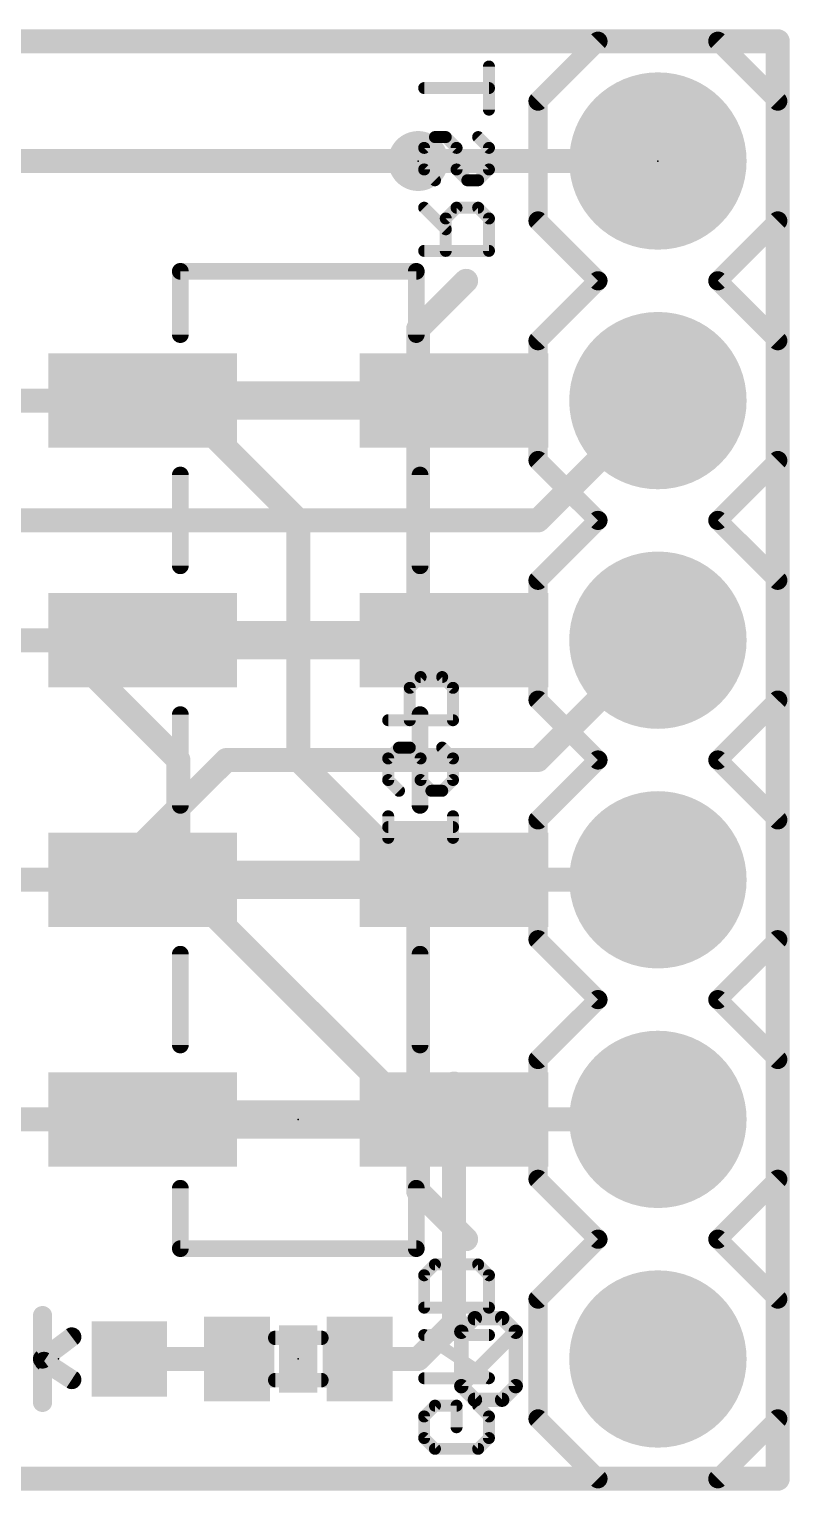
# Model space of a CAD drawing. Extents: x -15.4 to 59.8, y -10.2 to 15.4.
# Drawn here: x 51.76 to 59.82, y -0.13 to 15.37 of the extents above; entities that cross this region are included whole.
import ezdxf

# ---------------------------------------------------------------- set-up
doc = ezdxf.new("R2010")
doc.units = 0
for name, color, linetype in [('1', 12, 'CONTINUOUS'), ('16', 132, 'CONTINUOUS'), ('17', 110, 'CONTINUOUS'), ('20', 53, 'CONTINUOUS'), ('21', 41, 'CONTINUOUS'), ('22', 40, 'CONTINUOUS'), ('23', 53, 'CONTINUOUS'), ('51', 53, 'CONTINUOUS')]:
    doc.layers.add(name, color=color, linetype=linetype)

# ---------------------------------------------------------------- blocks, each defined once
blk = doc.blocks.new('RECT')
blk.add_solid([(-0.5, -0.5), (0.5, -0.5), (-0.5, 0.5), (0.5, 0.5)])
blk = doc.blocks.new('PIE')
at = {"const_width": 0.5}
blk.add_lwpolyline([(0, -0.25, 1), (0, 0.25, 1), (0, -0.25)], format="xyb", dxfattribs=at)
blk = doc.blocks.new('ROUNDP')
at = {"const_width": 0.5}
blk.add_lwpolyline([(0, -0.25, 1), (0, 0.25, 1), (0, -0.25)], format="xyb", dxfattribs=at)

msp = doc.modelspace()

# ---------------------------------------------------------------- linework, layer by layer
at = {"layer": '1'}
for points, const_width in [([(0, 15.24), (59.69, 15.24)], 0.254), ([(59.69, 15.24), (59.69, 0)], 0.254), ([(53.34, 11.43), (55.88, 11.43)], 0.4064), ([(52.96, 11.43), (48.26, 11.43)], 0.254), ([(58.42, 11.43), (57.15, 10.16)], 0.254), ([(57.15, 10.16), (46.99, 10.16)], 0.254), ([(56.26, 8.89), (48.26, 8.89)], 0.254), ([(53.34, 8.89), (55.88, 8.89)], 0.4064), ([(58.42, 8.89), (57.15, 7.62)], 0.254), ([(52.96, 6.732), (53.848, 7.62)], 0.254), ([(53.848, 7.62), (57.15, 7.62)], 0.254), ([(52.96, 6.35), (52.96, 6.732)], 0.254), ([(53.34, 6.35), (55.88, 6.35)], 0.4064), ([(48.26, 6.35), (52.96, 6.35)], 0.254), ([(56.26, 3.81), (56.26, 4.19)], 0.254), ([(48.26, 3.81), (56.26, 3.81)], 0.254), ([(53.34, 3.81), (55.88, 3.81)], 0.4064), ([(56.26, 3.81), (56.26, 1.65)], 0.254), ([(56.26, 1.65), (55.88, 1.27)], 0.254), ([(53.96, 1.27), (52.82, 1.27)], 0.254), ([(55.26, 1.27), (55.88, 1.27)], 0.254), ([(59.69, 0), (0, 0)], 0.254)]:
    msp.add_lwpolyline(points, dxfattribs=dict(at, const_width=const_width))
for points, const_width in [([(59.7535, 15.24, 1), (59.6265, 15.24)], 0.127), ([(59.69, 15.1765, 1), (59.69, 15.3035)], 0.127), ([(53.34, 11.5316, 1), (53.34, 11.3284)], 0.2032), ([(55.88, 11.3284, 1), (55.88, 11.5316)], 0.2032), ([(52.96, 11.3665, 1), (52.96, 11.4935)], 0.127), ([(58.4649, 11.3851, 1), (58.3751, 11.4749)], 0.127), ([(57.1051, 10.2049, 1), (57.1949, 10.1151)], 0.127), ([(57.15, 10.0965, 1), (57.15, 10.2235)], 0.127), ([(53.34, 8.9916, 1), (53.34, 8.7884)], 0.2032), ([(55.88, 8.7884, 1), (55.88, 8.9916)], 0.2032), ([(56.26, 8.8265, 1), (56.26, 8.9535)], 0.127), ([(58.4649, 8.8451, 1), (58.3751, 8.9349)], 0.127), ([(53.848, 7.6835, 1), (53.848, 7.5565)], 0.127), ([(57.15, 7.5565, 1), (57.15, 7.6835)], 0.127), ([(53.8929, 7.5751, 1), (53.8031, 7.6649)], 0.127), ([(57.1051, 7.6649, 1), (57.1949, 7.5751)], 0.127), ([(53.0235, 6.732, 1), (52.8965, 6.732)], 0.127), ([(52.9151, 6.7769, 1), (53.0049, 6.6871)], 0.127), ([(53.34, 6.4516, 1), (53.34, 6.2484)], 0.2032), ([(55.88, 6.2484, 1), (55.88, 6.4516)], 0.2032), ([(52.8965, 6.35, 1), (53.0235, 6.35)], 0.127), ([(52.96, 6.2865, 1), (52.96, 6.4135)], 0.127), ([(56.3235, 4.19, 1), (56.1965, 4.19)], 0.127), ([(53.34, 3.9116, 1), (53.34, 3.7084)], 0.2032), ([(55.88, 3.7084, 1), (55.88, 3.9116)], 0.2032), ([(56.3235, 3.81, 1), (56.1965, 3.81)], 0.127), ([(56.26, 3.7465, 1), (56.26, 3.8735)], 0.127), ([(56.1965, 3.81, 1), (56.3235, 3.81)], 0.127), ([(56.1965, 1.65, 1), (56.3235, 1.65)], 0.127), ([(56.3049, 1.6051, 1), (56.2151, 1.6949)], 0.127), ([(52.82, 1.3335, 1), (52.82, 1.2065)], 0.127), ([(53.96, 1.2065, 1), (53.96, 1.3335)], 0.127), ([(55.26, 1.3335, 1), (55.26, 1.2065)], 0.127), ([(55.88, 1.2065, 1), (55.88, 1.3335)], 0.127), ([(55.8351, 1.3149, 1), (55.9249, 1.2251)], 0.127), ([(59.6265, 0, 1), (59.7535, 0)], 0.127), ([(59.69, -0.0635, 1), (59.69, 0.0635)], 0.127)]:
    msp.add_lwpolyline(points, format="xyb", dxfattribs=dict(at, const_width=const_width))
at = {"layer": '16', "const_width": 0.254}
for points in [[(0, 15.24), (59.69, 15.24)], [(59.69, 15.24), (59.69, 0)], [(45.72, 13.97), (58.42, 13.97)], [(53.34, 11.43), (48.26, 11.43)], [(54.61, 10.16), (53.34, 11.43)], [(54.61, 7.62), (54.61, 10.16)], [(52.07, 8.89), (50.8, 8.89)], [(53.34, 7.62), (52.07, 8.89)], [(53.34, 6.35), (53.34, 7.62)], [(55.88, 6.35), (54.61, 7.62)], [(55.88, 3.81), (53.34, 6.35)], [(58.42, 6.35), (55.88, 6.35)], [(58.42, 3.81), (55.88, 3.81)], [(59.69, 0), (0, 0)]]:
    msp.add_lwpolyline(points, dxfattribs=at)
at = {"layer": '16', "const_width": 0.127}
for points in [[(59.7535, 15.24, 1), (59.6265, 15.24)], [(59.69, 15.1765, 1), (59.69, 15.3035)], [(58.42, 13.9065, 1), (58.42, 14.0335)], [(53.3849, 11.4749, 1), (53.2951, 11.3851)], [(53.34, 11.3665, 1), (53.34, 11.4935)], [(54.6735, 10.16, 1), (54.5465, 10.16)], [(54.5651, 10.1151, 1), (54.6549, 10.2049)], [(52.1149, 8.9349, 1), (52.0251, 8.8451)], [(52.07, 8.8265, 1), (52.07, 8.9535)], [(53.4035, 7.62, 1), (53.2765, 7.62)], [(53.2951, 7.5751, 1), (53.3849, 7.6649)], [(54.6549, 7.6649, 1), (54.5651, 7.5751)], [(54.5465, 7.62, 1), (54.6735, 7.62)], [(53.3849, 6.3949, 1), (53.2951, 6.3051)], [(53.2765, 6.35, 1), (53.4035, 6.35)], [(55.88, 6.4135, 1), (55.88, 6.2865)], [(55.8351, 6.3051, 1), (55.9249, 6.3949)], [(58.42, 6.2865, 1), (58.42, 6.4135)], [(55.88, 3.8735, 1), (55.88, 3.7465)], [(55.8351, 3.7651, 1), (55.9249, 3.8549)], [(58.42, 3.7465, 1), (58.42, 3.8735)], [(59.6265, 0, 1), (59.7535, 0)], [(59.69, -0.0635, 1), (59.69, 0.0635)]]:
    msp.add_lwpolyline(points, format="xyb", dxfattribs=at)
at = {"layer": '20', "const_width": 0.254}
for points in [[(59.69, 15.24), (0, 15.24)], [(59.69, 15.24), (59.69, 0)], [(0, 0), (59.69, 0)]]:
    msp.add_lwpolyline(points, dxfattribs=at)
at = {"layer": '20', "const_width": 0.127}
for points in [[(59.7535, 15.24, 1), (59.6265, 15.24)], [(59.69, 15.1765, 1), (59.69, 15.3035)], [(59.6265, 0, 1), (59.7535, 0)], [(59.69, -0.0635, 1), (59.69, 0.0635)]]:
    msp.add_lwpolyline(points, format="xyb", dxfattribs=at)
at = {"layer": '21'}
for points, const_width in [([(57.785, 15.24), (57.15, 14.605)], 0.2032), ([(59.055, 15.24), (57.785, 15.24)], 0.2032), ([(59.69, 14.605), (59.055, 15.24)], 0.2032), ([(57.15, 13.335), (57.15, 14.605)], 0.2032), ([(59.69, 14.605), (59.69, 13.335)], 0.2032), ([(57.785, 12.7), (57.15, 13.335)], 0.2032), ([(59.69, 13.335), (59.055, 12.7)], 0.2032), ([(53.36, 12.8), (55.86, 12.8)], 0.1778), ([(53.36, 12.13), (53.36, 12.8)], 0.1778), ([(55.86, 12.8), (55.86, 12.13)], 0.1778), ([(57.15, 12.065), (57.785, 12.7)], 0.2032), ([(59.055, 12.7), (59.69, 12.065)], 0.2032), ([(57.15, 10.795), (57.15, 12.065)], 0.2032), ([(59.69, 12.065), (59.69, 10.795)], 0.2032), ([(57.785, 10.16), (57.15, 10.795)], 0.2032), ([(59.69, 10.795), (59.055, 10.16)], 0.2032), ([(53.36, 9.679), (53.36, 10.641)], 0.1778), ([(55.9, 9.679), (55.9, 10.641)], 0.1778), ([(57.15, 9.525), (57.785, 10.16)], 0.2032), ([(59.055, 10.16), (59.69, 9.525)], 0.2032), ([(57.15, 8.255), (57.15, 9.525)], 0.2032), ([(59.69, 9.525), (59.69, 8.255)], 0.2032), ([(57.785, 7.62), (57.15, 8.255)], 0.2032), ([(59.69, 8.255), (59.055, 7.62)], 0.2032), ([(53.36, 7.139), (53.36, 8.101)], 0.1778), ([(55.9, 7.139), (55.9, 8.101)], 0.1778), ([(57.785, 7.62), (57.15, 6.985)], 0.2032), ([(59.69, 6.985), (59.055, 7.62)], 0.2032), ([(57.15, 5.715), (57.15, 6.985)], 0.2032), ([(59.69, 6.985), (59.69, 5.715)], 0.2032), ([(57.785, 5.08), (57.15, 5.715)], 0.2032), ([(59.69, 5.715), (59.055, 5.08)], 0.2032), ([(53.36, 4.599), (53.36, 5.561)], 0.1778), ([(55.9, 4.599), (55.9, 5.561)], 0.1778), ([(57.15, 4.445), (57.785, 5.08)], 0.2032), ([(59.055, 5.08), (59.69, 4.445)], 0.2032), ([(57.15, 3.175), (57.15, 4.445)], 0.2032), ([(59.69, 4.445), (59.69, 3.175)], 0.2032), ([(57.785, 2.54), (57.15, 3.175)], 0.2032), ([(59.69, 3.175), (59.055, 2.54)], 0.2032), ([(53.36, 2.44), (53.36, 3.08)], 0.1778), ([(55.86, 3.08), (55.86, 2.44)], 0.1778), ([(57.15, 1.905), (57.785, 2.54)], 0.2032), ([(59.055, 2.54), (59.69, 1.905)], 0.2032), ([(55.86, 2.44), (53.36, 2.44)], 0.1778), ([(57.15, 0.635), (57.15, 1.905)], 0.2032), ([(59.69, 1.905), (59.69, 0.635)], 0.2032), ([(51.9, 1.73), (51.9, 1.27)], 0.2032), ([(56.3372, 1.5585), (56.4813, 1.7025)], 0.1524), ([(56.4813, 1.7025), (56.7694, 1.7025)], 0.1524), ([(56.7694, 1.7025), (56.9134, 1.5585)], 0.1524), ([(51.9, 1.27), (52.21, 1.5038)], 0.2032), ([(56.3372, 0.9823), (56.3372, 1.5585)], 0.1524), ([(56.3372, 0.9823), (56.9134, 1.5585)], 0.1524), ([(56.9134, 1.5585), (56.9134, 0.9823)], 0.1524), ([(51.9, 0.81), (51.9, 1.27)], 0.2032), ([(51.9154, 1.2446), (52.21, 1.0516)], 0.2032), ([(56.4813, 0.8382), (56.3372, 0.9823)], 0.1524), ([(56.9134, 0.9823), (56.7694, 0.8382)], 0.1524), ([(56.7694, 0.8382), (56.4813, 0.8382)], 0.1524), ([(57.785, 0), (57.15, 0.635)], 0.2032), ([(59.69, 0.635), (59.055, 0)], 0.2032), ([(59.055, 0), (57.785, 0)], 0.2032)]:
    msp.add_lwpolyline(points, dxfattribs=dict(at, const_width=const_width))
for points, const_width in [([(57.785, 15.2908, 1), (57.785, 15.1892)], 0.1016), ([(57.8209, 15.2041, 1), (57.7491, 15.2759)], 0.1016), ([(59.0909, 15.2759, 1), (59.0191, 15.2041)], 0.1016), ([(59.055, 15.1892, 1), (59.055, 15.2908)], 0.1016), ([(57.2008, 14.605, 1), (57.0992, 14.605)], 0.1016), ([(57.1141, 14.6409, 1), (57.1859, 14.5691)], 0.1016), ([(59.7408, 14.605, 1), (59.6392, 14.605)], 0.1016), ([(59.6541, 14.5691, 1), (59.7259, 14.6409)], 0.1016), ([(57.1859, 13.3709, 1), (57.1141, 13.2991)], 0.1016), ([(57.0992, 13.335, 1), (57.2008, 13.335)], 0.1016), ([(59.6392, 13.335, 1), (59.7408, 13.335)], 0.1016), ([(59.7259, 13.2991, 1), (59.6541, 13.3709)], 0.1016), ([(53.36, 12.8445, 1), (53.36, 12.7556)], 0.0889), ([(53.4044, 12.8, 1), (53.3156, 12.8)], 0.0889), ([(55.9044, 12.8, 1), (55.8156, 12.8)], 0.0889), ([(55.86, 12.7556, 1), (55.86, 12.8445)], 0.0889), ([(57.8209, 12.6641, 1), (57.7491, 12.7359)], 0.1016), ([(57.7491, 12.6641, 1), (57.8209, 12.7359)], 0.1016), ([(59.0909, 12.7359, 1), (59.0191, 12.6641)], 0.1016), ([(59.0191, 12.7359, 1), (59.0909, 12.6641)], 0.1016), ([(53.3156, 12.13, 1), (53.4044, 12.13)], 0.0889), ([(55.8156, 12.13, 1), (55.9044, 12.13)], 0.0889), ([(57.2008, 12.065, 1), (57.0992, 12.065)], 0.1016), ([(57.1141, 12.1009, 1), (57.1859, 12.0291)], 0.1016), ([(59.7408, 12.065, 1), (59.6392, 12.065)], 0.1016), ([(59.6541, 12.0291, 1), (59.7259, 12.1009)], 0.1016), ([(57.1859, 10.8309, 1), (57.1141, 10.7591)], 0.1016), ([(57.0992, 10.795, 1), (57.2008, 10.795)], 0.1016), ([(59.6392, 10.795, 1), (59.7408, 10.795)], 0.1016), ([(59.7259, 10.7591, 1), (59.6541, 10.8309)], 0.1016), ([(53.4044, 10.641, 1), (53.3156, 10.641)], 0.0889), ([(55.9445, 10.641, 1), (55.8556, 10.641)], 0.0889), ([(57.8209, 10.1241, 1), (57.7491, 10.1959)], 0.1016), ([(57.7491, 10.1241, 1), (57.8209, 10.1959)], 0.1016), ([(59.0909, 10.1959, 1), (59.0191, 10.1241)], 0.1016), ([(59.0191, 10.1959, 1), (59.0909, 10.1241)], 0.1016), ([(53.3156, 9.679, 1), (53.4044, 9.679)], 0.0889), ([(55.8556, 9.679, 1), (55.9445, 9.679)], 0.0889), ([(57.2008, 9.525, 1), (57.0992, 9.525)], 0.1016), ([(57.1141, 9.5609, 1), (57.1859, 9.4891)], 0.1016), ([(59.7408, 9.525, 1), (59.6392, 9.525)], 0.1016), ([(59.6541, 9.4891, 1), (59.7259, 9.5609)], 0.1016), ([(57.1859, 8.2909, 1), (57.1141, 8.2191)], 0.1016), ([(57.0992, 8.255, 1), (57.2008, 8.255)], 0.1016), ([(59.6392, 8.255, 1), (59.7408, 8.255)], 0.1016), ([(59.7259, 8.2191, 1), (59.6541, 8.2909)], 0.1016), ([(53.4044, 8.101, 1), (53.3156, 8.101)], 0.0889), ([(55.9445, 8.101, 1), (55.8556, 8.101)], 0.0889), ([(57.8209, 7.5841, 1), (57.7491, 7.6559)], 0.1016), ([(57.7491, 7.5841, 1), (57.8209, 7.6559)], 0.1016), ([(59.0909, 7.6559, 1), (59.0191, 7.5841)], 0.1016), ([(59.0191, 7.6559, 1), (59.0909, 7.5841)], 0.1016), ([(53.3156, 7.139, 1), (53.4044, 7.139)], 0.0889), ([(55.8556, 7.139, 1), (55.9445, 7.139)], 0.0889), ([(57.2008, 6.985, 1), (57.0992, 6.985)], 0.1016), ([(57.1141, 7.0209, 1), (57.1859, 6.9491)], 0.1016), ([(59.7408, 6.985, 1), (59.6392, 6.985)], 0.1016), ([(59.6541, 6.9491, 1), (59.7259, 7.0209)], 0.1016), ([(57.1859, 5.7509, 1), (57.1141, 5.6791)], 0.1016), ([(57.0992, 5.715, 1), (57.2008, 5.715)], 0.1016), ([(59.6392, 5.715, 1), (59.7408, 5.715)], 0.1016), ([(59.7259, 5.6791, 1), (59.6541, 5.7509)], 0.1016), ([(53.4044, 5.561, 1), (53.3156, 5.561)], 0.0889), ([(55.9445, 5.561, 1), (55.8556, 5.561)], 0.0889), ([(57.8209, 5.0441, 1), (57.7491, 5.1159)], 0.1016), ([(57.7491, 5.0441, 1), (57.8209, 5.1159)], 0.1016), ([(59.0909, 5.1159, 1), (59.0191, 5.0441)], 0.1016), ([(59.0191, 5.1159, 1), (59.0909, 5.0441)], 0.1016), ([(53.3156, 4.599, 1), (53.4044, 4.599)], 0.0889), ([(55.8556, 4.599, 1), (55.9445, 4.599)], 0.0889), ([(57.2008, 4.445, 1), (57.0992, 4.445)], 0.1016), ([(57.1141, 4.4809, 1), (57.1859, 4.4091)], 0.1016), ([(59.7408, 4.445, 1), (59.6392, 4.445)], 0.1016), ([(59.6541, 4.4091, 1), (59.7259, 4.4809)], 0.1016), ([(57.1859, 3.2109, 1), (57.1141, 3.1391)], 0.1016), ([(59.7259, 3.1391, 1), (59.6541, 3.2109)], 0.1016), ([(53.4044, 3.08, 1), (53.3156, 3.08)], 0.0889), ([(55.9044, 3.08, 1), (55.8156, 3.08)], 0.0889), ([(57.0992, 3.175, 1), (57.2008, 3.175)], 0.1016), ([(59.6392, 3.175, 1), (59.7408, 3.175)], 0.1016), ([(57.8209, 2.5041, 1), (57.7491, 2.5759)], 0.1016), ([(59.0909, 2.5759, 1), (59.0191, 2.5041)], 0.1016), ([(53.36, 2.4844, 1), (53.36, 2.3956)], 0.0889), ([(53.3156, 2.44, 1), (53.4044, 2.44)], 0.0889), ([(55.8156, 2.44, 1), (55.9044, 2.44)], 0.0889), ([(55.86, 2.3956, 1), (55.86, 2.4844)], 0.0889), ([(57.7491, 2.5041, 1), (57.8209, 2.5759)], 0.1016), ([(59.0191, 2.5759, 1), (59.0909, 2.5041)], 0.1016), ([(57.2008, 1.905, 1), (57.0992, 1.905)], 0.1016), ([(57.1141, 1.9409, 1), (57.1859, 1.8691)], 0.1016), ([(59.7408, 1.905, 1), (59.6392, 1.905)], 0.1016), ([(59.6541, 1.8691, 1), (59.7259, 1.9409)], 0.1016), ([(51.9508, 1.73, 1), (51.8492, 1.73)], 0.1016), ([(56.4813, 1.7406, 1), (56.4813, 1.6644)], 0.0762), ([(56.5082, 1.6756, 1), (56.4543, 1.7295)], 0.0762), ([(56.7963, 1.7295, 1), (56.7424, 1.6756)], 0.0762), ([(56.7694, 1.6644, 1), (56.7694, 1.7406)], 0.0762), ([(52.2406, 1.4632, 1), (52.1794, 1.5444)], 0.1016), ([(56.3753, 1.5585, 1), (56.2991, 1.5585)], 0.0762), ([(56.3103, 1.5854, 1), (56.3641, 1.5315)], 0.0762), ([(56.9515, 1.5585, 1), (56.8753, 1.5585)], 0.0762), ([(56.9404, 1.5315, 1), (56.8865, 1.5854)], 0.0762), ([(56.8865, 1.5315, 1), (56.9404, 1.5854)], 0.0762), ([(51.9508, 1.27, 1), (51.8492, 1.27)], 0.1016), ([(51.8694, 1.3106, 1), (51.9306, 1.2294)], 0.1016), ([(51.8492, 1.27, 1), (51.9508, 1.27)], 0.1016), ([(51.9432, 1.2871, 1), (51.8876, 1.2021)], 0.1016), ([(52.1822, 1.0091, 1), (52.2378, 1.0941)], 0.1016), ([(56.3641, 1.0092, 1), (56.3103, 0.9553)], 0.0762), ([(56.3103, 1.0092, 1), (56.3641, 0.9553)], 0.0762), ([(56.2991, 0.9823, 1), (56.3753, 0.9823)], 0.0762), ([(56.8753, 0.9823, 1), (56.9515, 0.9823)], 0.0762), ([(56.9404, 0.9553, 1), (56.8865, 1.0092)], 0.0762), ([(51.8492, 0.81, 1), (51.9508, 0.81)], 0.1016), ([(56.4813, 0.8763, 1), (56.4813, 0.8001)], 0.0762), ([(56.4543, 0.8113, 1), (56.5082, 0.8651)], 0.0762), ([(56.7424, 0.8651, 1), (56.7963, 0.8113)], 0.0762), ([(56.7694, 0.8001, 1), (56.7694, 0.8763)], 0.0762), ([(57.1859, 0.6709, 1), (57.1141, 0.5991)], 0.1016), ([(57.0992, 0.635, 1), (57.2008, 0.635)], 0.1016), ([(59.6392, 0.635, 1), (59.7408, 0.635)], 0.1016), ([(59.7259, 0.5991, 1), (59.6541, 0.6709)], 0.1016), ([(57.785, 0.0508, 1), (57.785, -0.0508)], 0.1016), ([(57.7491, -0.0359, 1), (57.8209, 0.0359)], 0.1016), ([(59.0191, 0.0359, 1), (59.0909, -0.0359)], 0.1016), ([(59.055, -0.0508, 1), (59.055, 0.0508)], 0.1016)]:
    msp.add_lwpolyline(points, format="xyb", dxfattribs=dict(at, const_width=const_width))
at = {"layer": '22'}
for points, const_width in [([(56.6616, 14.9719, 1), (56.5981, 14.9719)], 0.0635), ([(55.9435, 14.7749, 1), (55.9435, 14.7114)], 0.0635), ([(56.6299, 14.7114, 1), (56.6299, 14.7749)], 0.0635), ([(56.5981, 14.5143, 1), (56.6616, 14.5143)], 0.0635), ([(56.0579, 14.2553, 1), (56.0579, 14.1918)], 0.0635), ([(56.0803, 14.2011, 1), (56.0354, 14.246)], 0.0635), ([(56.1947, 14.246, 1), (56.1498, 14.2011)], 0.0635), ([(56.1723, 14.1918, 1), (56.1723, 14.2553)], 0.0635), ([(56.5379, 14.246, 1), (56.493, 14.2011)], 0.0635), ([(55.9753, 14.1091, 1), (55.9117, 14.1091)], 0.0635), ([(55.921, 14.1316, 1), (55.966, 14.0867)], 0.0635), ([(56.3184, 14.1091, 1), (56.2549, 14.1091)], 0.0635), ([(56.2642, 14.0867, 1), (56.3091, 14.1316)], 0.0635), ([(56.6616, 14.1091, 1), (56.5981, 14.1091)], 0.0635), ([(56.6074, 14.0867, 1), (56.6523, 14.1316)], 0.0635), ([(55.966, 13.9028, 1), (55.921, 13.8579)], 0.0635), ([(55.9117, 13.8803, 1), (55.9753, 13.8803)], 0.0635), ([(56.0354, 13.7435, 1), (56.0803, 13.7884)], 0.0635), ([(56.2549, 13.8803, 1), (56.3184, 13.8803)], 0.0635), ([(56.3091, 13.9028, 1), (56.2642, 13.8579)], 0.0635), ([(56.4011, 13.7977, 1), (56.4011, 13.7342)], 0.0635), ([(56.3786, 13.7435, 1), (56.4235, 13.7884)], 0.0635), ([(56.493, 13.7884, 1), (56.5379, 13.7435)], 0.0635), ([(56.5155, 13.7342, 1), (56.5155, 13.7977)], 0.0635), ([(56.5981, 13.8803, 1), (56.6616, 13.8803)], 0.0635), ([(56.6523, 13.8579, 1), (56.6074, 13.9028)], 0.0635), ([(55.966, 13.4975, 1), (55.921, 13.4526)], 0.0635), ([(56.2867, 13.5068, 1), (56.2867, 13.4433)], 0.0635), ([(56.3091, 13.4526, 1), (56.2642, 13.4975)], 0.0635), ([(56.5379, 13.4975, 1), (56.493, 13.4526)], 0.0635), ([(56.5155, 13.4433, 1), (56.5155, 13.5068)], 0.0635), ([(56.204, 13.3607, 1), (56.1405, 13.3607)], 0.0635), ([(56.1498, 13.3831, 1), (56.1947, 13.3382)], 0.0635), ([(56.6616, 13.3607, 1), (56.5981, 13.3607)], 0.0635), ([(56.6074, 13.3382, 1), (56.6523, 13.3831)], 0.0635), ([(56.1498, 13.2238, 1), (56.1947, 13.2687)], 0.0635), ([(55.9435, 13.0493, 1), (55.9435, 12.9857)], 0.0635), ([(56.1405, 13.0175, 1), (56.204, 13.0175)], 0.0635), ([(56.5981, 13.0175, 1), (56.6616, 13.0175)], 0.0635), ([(56.6299, 12.9857, 1), (56.6299, 13.0493)], 0.0635), ([(56.4329, 12.6551, 1), (56.3431, 12.7449)], 0.127), ([(55.9435, 12.192, 1), (55.8165, 12.192)], 0.127), ([(55.8351, 12.2369, 1), (55.9249, 12.1471)], 0.127), ([(55.8165, 8.89, 1), (55.9435, 8.89)], 0.127), ([(55.9057, 8.5312, 1), (55.9057, 8.4677)], 0.0635), ([(55.9281, 8.477, 1), (55.8832, 8.5219)], 0.0635), ([(56.1569, 8.5219, 1), (56.112, 8.477)], 0.0635), ([(56.1345, 8.4677, 1), (56.1345, 8.5312)], 0.0635), ([(55.823, 8.385, 1), (55.7595, 8.385)], 0.0635), ([(55.7688, 8.4075, 1), (55.8137, 8.3626)], 0.0635), ([(56.2806, 8.385, 1), (56.2171, 8.385)], 0.0635), ([(56.2264, 8.3626, 1), (56.2713, 8.4075)], 0.0635), ([(55.5625, 8.0736, 1), (55.5625, 8.0101)], 0.0635), ([(55.7595, 8.0419, 1), (55.823, 8.0419)], 0.0635), ([(56.2171, 8.0419, 1), (56.2806, 8.0419)], 0.0635), ([(56.2489, 8.0101, 1), (56.2489, 8.0736)], 0.0635), ([(55.6769, 7.7828, 1), (55.6769, 7.7193)], 0.0635), ([(55.6993, 7.7286, 1), (55.6544, 7.7735)], 0.0635), ([(55.8137, 7.7735, 1), (55.7688, 7.7286)], 0.0635), ([(55.7913, 7.7193, 1), (55.7913, 7.7828)], 0.0635), ([(56.1569, 7.7735, 1), (56.112, 7.7286)], 0.0635), ([(55.5943, 7.6366, 1), (55.5307, 7.6366)], 0.0635), ([(55.54, 7.6591, 1), (55.585, 7.6142)], 0.0635), ([(55.9374, 7.6366, 1), (55.8739, 7.6366)], 0.0635), ([(55.8832, 7.6142, 1), (55.9281, 7.6591)], 0.0635), ([(56.2806, 7.6366, 1), (56.2171, 7.6366)], 0.0635), ([(56.2264, 7.6142, 1), (56.2713, 7.6591)], 0.0635), ([(55.585, 7.4303, 1), (55.54, 7.3854)], 0.0635), ([(55.5307, 7.4078, 1), (55.5943, 7.4078)], 0.0635), ([(55.8739, 7.4078, 1), (55.9374, 7.4078)], 0.0635), ([(55.9281, 7.4303, 1), (55.8832, 7.3854)], 0.0635), ([(56.2171, 7.4078, 1), (56.2806, 7.4078)], 0.0635), ([(56.2713, 7.3854, 1), (56.2264, 7.4303)], 0.0635), ([(55.6544, 7.271, 1), (55.6993, 7.3159)], 0.0635), ([(56.0201, 7.3252, 1), (56.0201, 7.2617)], 0.0635), ([(55.9976, 7.271, 1), (56.0425, 7.3159)], 0.0635), ([(56.112, 7.3159, 1), (56.1569, 7.271)], 0.0635), ([(56.1345, 7.2617, 1), (56.1345, 7.3252)], 0.0635), ([(55.5943, 7.0233, 1), (55.5307, 7.0233)], 0.0635), ([(55.5625, 6.9406, 1), (55.5625, 6.8771)], 0.0635), ([(56.2806, 7.0233, 1), (56.2171, 7.0233)], 0.0635), ([(56.2489, 6.8771, 1), (56.2489, 6.9406)], 0.0635), ([(55.5307, 6.7945, 1), (55.5943, 6.7945)], 0.0635), ([(56.2171, 6.7945, 1), (56.2806, 6.7945)], 0.0635), ([(55.9435, 6.35, 1), (55.8165, 6.35)], 0.127), ([(55.9249, 3.0929, 1), (55.8351, 3.0031)], 0.127), ([(55.8165, 3.048, 1), (55.9435, 3.048)], 0.127), ([(56.3431, 2.4951, 1), (56.4329, 2.5849)], 0.127), ([(56.0579, 2.3037, 1), (56.0579, 2.2402)], 0.0635), ([(56.0803, 2.2495, 1), (56.0354, 2.2944)], 0.0635), ([(56.5379, 2.2944, 1), (56.493, 2.2495)], 0.0635), ([(56.5155, 2.2402, 1), (56.5155, 2.3037)], 0.0635), ([(55.9753, 2.1575, 1), (55.9117, 2.1575)], 0.0635), ([(55.921, 2.18, 1), (55.966, 2.1351)], 0.0635), ([(56.6616, 2.1575, 1), (56.5981, 2.1575)], 0.0635), ([(56.6074, 2.1351, 1), (56.6523, 2.18)], 0.0635), ([(55.9435, 1.8461, 1), (55.9435, 1.7826)], 0.0635), ([(56.6299, 1.7826, 1), (56.6299, 1.8461)], 0.0635), ([(55.9117, 1.8143, 1), (55.9753, 1.8143)], 0.0635), ([(56.5981, 1.8143, 1), (56.6616, 1.8143)], 0.0635), ([(55.9611, 1.5499, 1), (55.9259, 1.4971)], 0.0635), ([(55.9435, 1.5553, 1), (55.9435, 1.4918)], 0.0635), ([(56.6299, 1.4918, 1), (56.6299, 1.5553)], 0.0635), ([(55.9435, 1.0977, 1), (55.9435, 1.0342)], 0.0635), ([(56.6123, 1.0395, 1), (56.6475, 1.0923)], 0.0635), ([(56.6299, 1.0342, 1), (56.6299, 1.0977)], 0.0635), ([(56.0579, 0.8068, 1), (56.0579, 0.7433)], 0.0635), ([(56.0803, 0.7526, 1), (56.0354, 0.7975)], 0.0635), ([(56.3184, 0.7751, 1), (56.2549, 0.7751)], 0.0635), ([(56.2867, 0.7433, 1), (56.2867, 0.8068)], 0.0635), ([(56.5379, 0.7975, 1), (56.493, 0.7526)], 0.0635), ([(55.9753, 0.6607, 1), (55.9117, 0.6607)], 0.0635), ([(55.921, 0.6831, 1), (55.966, 0.6382)], 0.0635), ([(56.6616, 0.6607, 1), (56.5981, 0.6607)], 0.0635), ([(56.6074, 0.6382, 1), (56.6523, 0.6831)], 0.0635), ([(55.966, 0.4543, 1), (55.921, 0.4094)], 0.0635), ([(56.2549, 0.5463, 1), (56.3184, 0.5463)], 0.0635), ([(56.6523, 0.4094, 1), (56.6074, 0.4543)], 0.0635), ([(55.9117, 0.4319, 1), (55.9753, 0.4319)], 0.0635), ([(56.0579, 0.3493, 1), (56.0579, 0.2858)], 0.0635), ([(56.0354, 0.295, 1), (56.0803, 0.34)], 0.0635), ([(56.493, 0.34, 1), (56.5379, 0.295)], 0.0635), ([(56.5155, 0.2858, 1), (56.5155, 0.3493)], 0.0635), ([(56.5981, 0.4319, 1), (56.6616, 0.4319)], 0.0635)]:
    msp.add_lwpolyline(points, format="xyb", dxfattribs=dict(at, const_width=const_width))
for points, const_width in [([(56.6299, 14.5143), (56.6299, 14.9719)], 0.127), ([(55.9435, 14.7431), (56.6299, 14.7431)], 0.127), ([(56.0579, 14.2235), (55.9435, 14.1091)], 0.127), ([(56.1723, 14.2235), (56.0579, 14.2235)], 0.127), ([(56.2867, 14.1091), (56.1723, 14.2235)], 0.127), ([(56.5155, 14.2235), (56.6299, 14.1091)], 0.127), ([(55.9435, 14.1091), (55.9435, 13.8803)], 0.127), ([(56.2867, 13.8803), (56.2867, 14.1091)], 0.127), ([(56.6299, 14.1091), (56.6299, 13.8803)], 0.127), ([(55.9435, 13.8803), (56.0579, 13.7659)], 0.127), ([(56.4011, 13.7659), (56.2867, 13.8803)], 0.127), ([(56.5155, 13.7659), (56.4011, 13.7659)], 0.127), ([(56.6299, 13.8803), (56.5155, 13.7659)], 0.127), ([(56.1723, 13.2463), (55.9435, 13.4751)], 0.127), ([(56.2867, 13.4751), (56.1723, 13.3607)], 0.127), ([(56.5155, 13.4751), (56.2867, 13.4751)], 0.127), ([(56.6299, 13.3607), (56.5155, 13.4751)], 0.127), ([(56.1723, 13.3607), (56.1723, 13.0175)], 0.127), ([(56.6299, 13.0175), (56.6299, 13.3607)], 0.127), ([(55.9435, 13.0175), (56.6299, 13.0175)], 0.127), ([(55.88, 12.192), (56.388, 12.7)], 0.254), ([(55.88, 8.89), (55.88, 12.192)], 0.254), ([(55.9057, 8.4995), (55.7913, 8.385)], 0.127), ([(56.1345, 8.4995), (55.9057, 8.4995)], 0.127), ([(56.2489, 8.385), (56.1345, 8.4995)], 0.127), ([(55.7913, 8.385), (55.7913, 8.0419)], 0.127), ([(56.2489, 8.0419), (56.2489, 8.385)], 0.127), ([(55.5625, 8.0419), (56.2489, 8.0419)], 0.127), ([(55.6769, 7.751), (55.5625, 7.6366)], 0.127), ([(55.7913, 7.751), (55.6769, 7.751)], 0.127), ([(55.9057, 7.6366), (55.7913, 7.751)], 0.127), ([(56.1345, 7.751), (56.2489, 7.6366)], 0.127), ([(55.5625, 7.6366), (55.5625, 7.4078)], 0.127), ([(55.9057, 7.4078), (55.9057, 7.6366)], 0.127), ([(56.2489, 7.6366), (56.2489, 7.4078)], 0.127), ([(55.5625, 7.4078), (55.6769, 7.2934)], 0.127), ([(56.0201, 7.2934), (55.9057, 7.4078)], 0.127), ([(56.2489, 7.4078), (56.1345, 7.2934)], 0.127), ([(56.1345, 7.2934), (56.0201, 7.2934)], 0.127), ([(55.5625, 6.7945), (55.5625, 7.0233)], 0.127), ([(55.5625, 6.9089), (56.2489, 6.9089)], 0.127), ([(56.2489, 6.7945), (56.2489, 7.0233)], 0.127), ([(55.88, 3.048), (55.88, 6.35)], 0.254), ([(56.388, 2.54), (55.88, 3.048)], 0.254), ([(55.9435, 2.1575), (56.0579, 2.2719)], 0.127), ([(56.0579, 2.2719), (56.5155, 2.2719)], 0.127), ([(56.5155, 2.2719), (56.6299, 2.1575)], 0.127), ([(55.9435, 1.8143), (55.9435, 2.1575)], 0.127), ([(56.6299, 2.1575), (56.6299, 1.8143)], 0.127), ([(56.6299, 1.8143), (55.9435, 1.8143)], 0.127), ([(56.6299, 1.0659), (55.9435, 1.5235)], 0.127), ([(55.9435, 1.5235), (56.6299, 1.5235)], 0.127), ([(55.9435, 1.0659), (56.6299, 1.0659)], 0.127), ([(55.9435, 0.6607), (56.0579, 0.7751)], 0.127), ([(56.0579, 0.7751), (56.2867, 0.7751)], 0.127), ([(56.2867, 0.7751), (56.2867, 0.5463)], 0.127), ([(56.5155, 0.7751), (56.6299, 0.6607)], 0.127), ([(55.9435, 0.4319), (55.9435, 0.6607)], 0.127), ([(56.6299, 0.6607), (56.6299, 0.4319)], 0.127), ([(56.0579, 0.3175), (55.9435, 0.4319)], 0.127), ([(56.6299, 0.4319), (56.5155, 0.3175)], 0.127), ([(56.5155, 0.3175), (56.0579, 0.3175)], 0.127)]:
    msp.add_lwpolyline(points, dxfattribs=dict(at, const_width=const_width))
at = {"layer": '23'}
for p in [(55.88, 13.97), (58.42, 13.97), (54.61, 3.81), (52.07, 1.27), (54.61, 1.27)]:
    msp.add_point(p, dxfattribs=at)
at = {"layer": '51', "const_width": 0.1524}
for points in [[(54.365, 1.494), (54.855, 1.494)], [(54.855, 1.046), (54.365, 1.046)]]:
    msp.add_lwpolyline(points, dxfattribs=at)
at = {"layer": '51', "const_width": 0.0762}
for points in [[(54.365, 1.5321, 1), (54.365, 1.4559)], [(54.855, 1.4559, 1), (54.855, 1.5321)], [(54.365, 1.0841, 1), (54.365, 1.0079)], [(54.855, 1.0079, 1), (54.855, 1.0841)]]:
    msp.add_lwpolyline(points, format="xyb", dxfattribs=at)

# ---------------------------------------------------------------- block references
at = {"layer": '1'}
for name, p, xscale, yscale in [('PIE', (55.88, 13.97), 0.635, 0.635), ('RECT', (53.96, 1.27), 0.7, 0.9), ('RECT', (55.26, 1.27), 0.7, 0.9)]:
    msp.add_blockref(name, p, dxfattribs=dict(at, xscale=xscale, yscale=yscale))
at = {"layer": '1', "xscale": 2}
for p in [(52.96, 11.43), (56.26, 8.89), (52.96, 6.35), (56.26, 3.81)]:
    msp.add_blockref('RECT', p, dxfattribs=at)
at = {"layer": '1', "xscale": 2, "rotation": 180}
for p in [(56.26, 11.43), (52.96, 8.89), (56.26, 6.35), (52.96, 3.81)]:
    msp.add_blockref('RECT', p, dxfattribs=at)
at = {"layer": '1', "xscale": 0.8, "yscale": 0.8, "rotation": 90}
msp.add_blockref('RECT', (52.82, 1.27), dxfattribs=at)
at = {"layer": '17', "xscale": 1.8796, "yscale": 1.8796}
for p in [(58.42, 13.97), (58.42, 13.97), (58.42, 11.43), (58.42, 11.43), (58.42, 8.89), (58.42, 8.89), (58.42, 6.35), (58.42, 6.35), (58.42, 3.81), (58.42, 3.81), (58.42, 1.27), (58.42, 1.27)]:
    msp.add_blockref('ROUNDP', p, dxfattribs=at)
at = {"layer": '21', "xscale": 0.4064, "yscale": 0.7112}
msp.add_blockref('RECT', (54.61, 1.27), dxfattribs=at)
at = {"layer": '51', "xscale": 0.508, "yscale": 0.508, "rotation": 270}
for p in [(58.42, 13.97), (58.42, 11.43), (58.42, 8.89), (58.42, 6.35), (58.42, 3.81), (58.42, 1.27)]:
    msp.add_blockref('RECT', p, dxfattribs=at)
at = {"layer": '51', "xscale": 0.3, "yscale": 0.5999}
for p in [(54.206, 1.2651), (55.0188, 1.2651)]:
    msp.add_blockref('RECT', p, dxfattribs=at)

doc.saveas('drawing.dxf')
